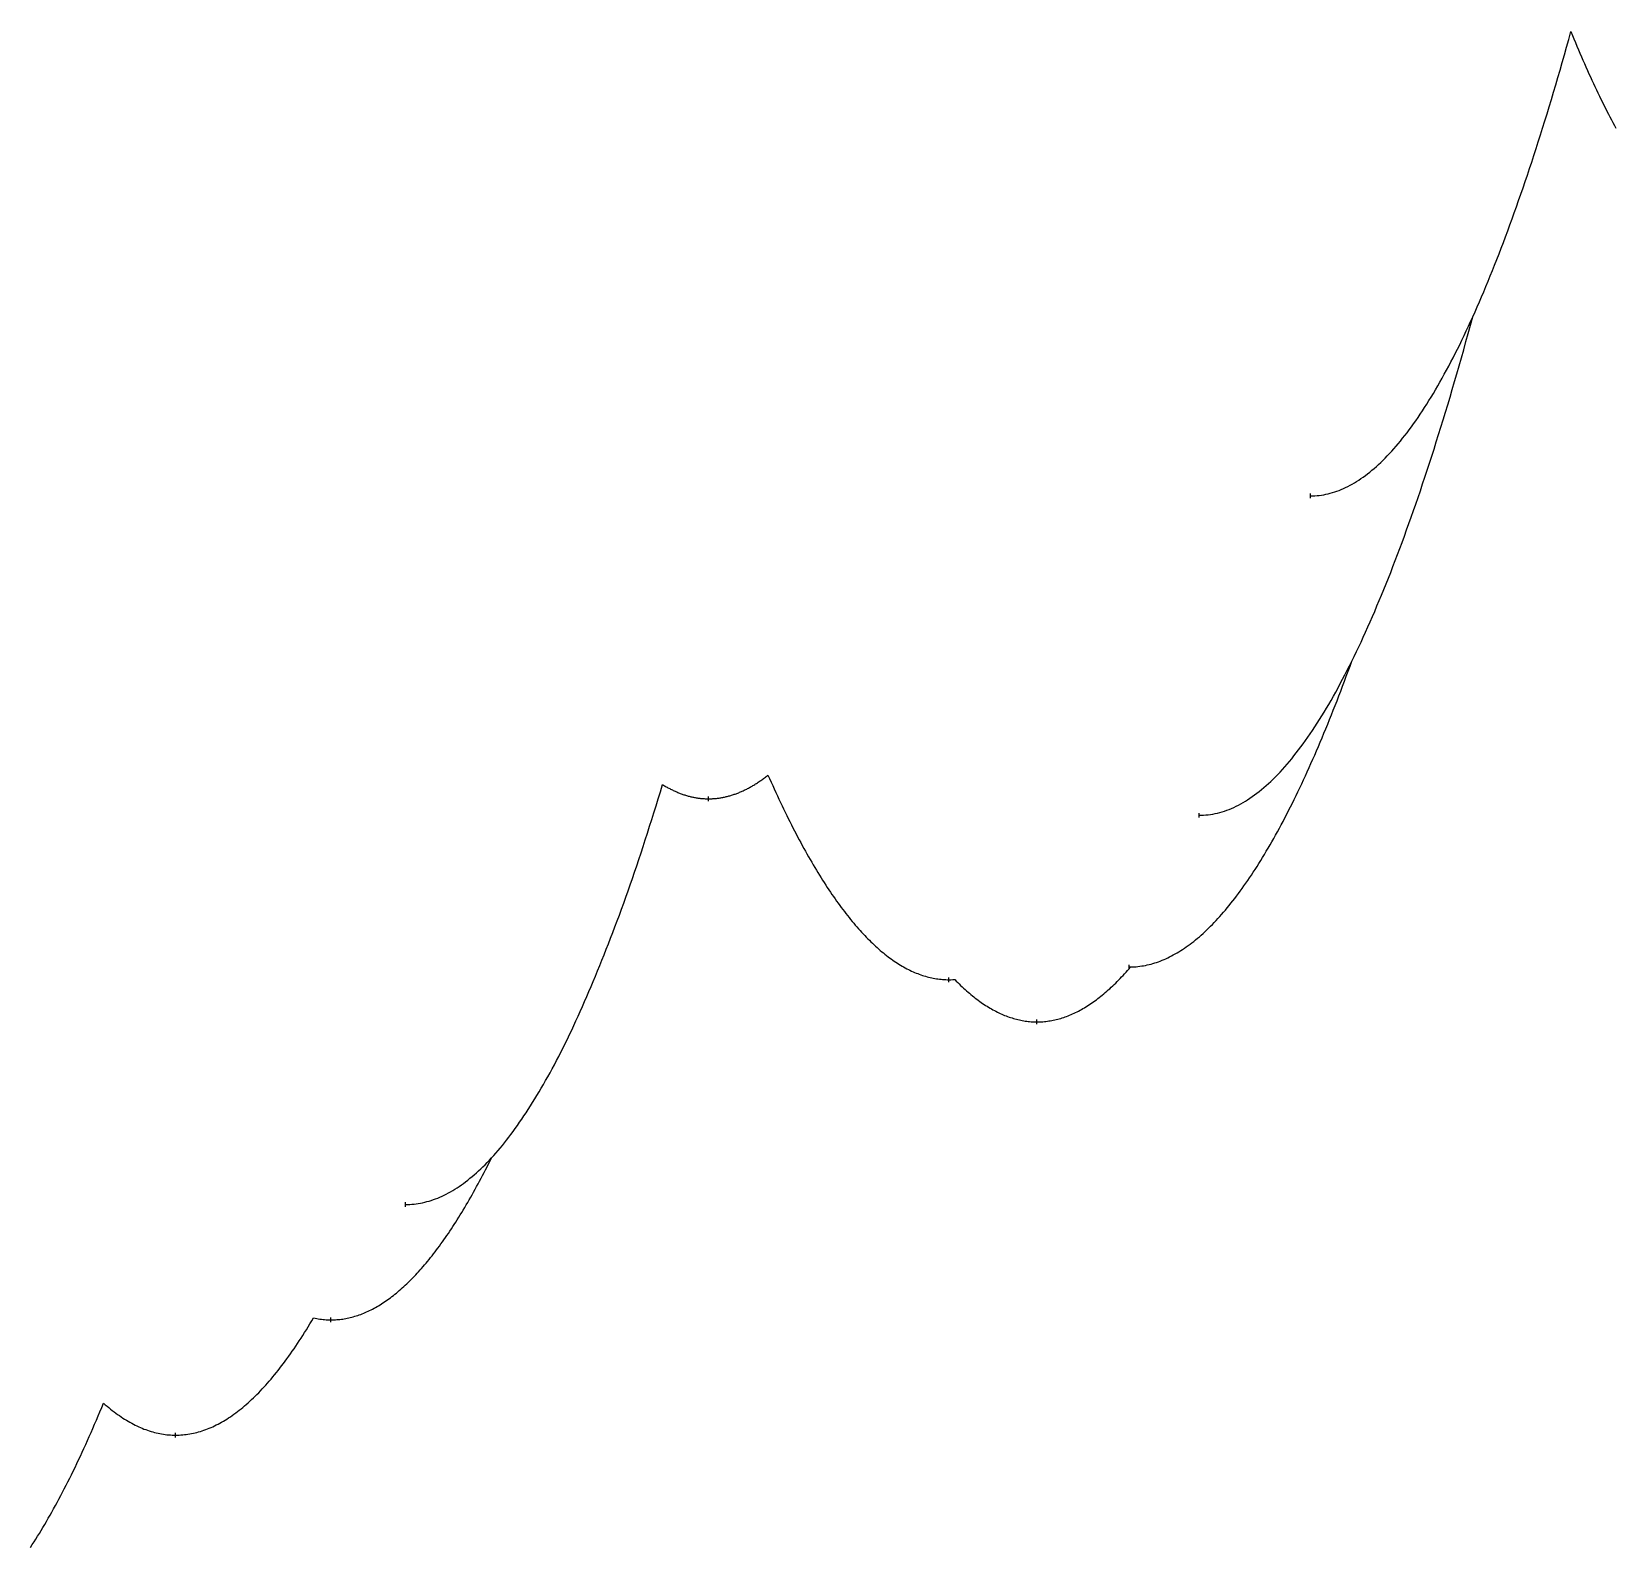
# Model space of a CAD drawing. Header units: metres. Extents: x -24 to 28195, y -4452 to 524.
# Drawn here: x 17667 to 21135, y -3769 to -448 of the extents above; entities that cross this region are included whole.
import ezdxf

# ---------------------------------------------------------------- set-up
doc = ezdxf.new("R2010")
doc.units = ezdxf.units.M
doc.layers.add('CATENARIES', color=7, linetype='Continuous')
doc.layers.add('CATENARY_VERTEX_TICKS', color=7, linetype='Continuous')

msp = doc.modelspace()

# ---------------------------------------------------------------- linework, layer by layer
at = {"layer": 'CATENARIES'}
for points in [[(20469.3, -1465.5, 0), (20474.1, -1465.5, 0), (20478.9, -1465.2, 0), (20483.7, -1464.9, 0), (20488.5, -1464.4, 0), (20493.3, -1463.7, 0), (20498.1, -1463, 0), (20502.9, -1462, 0), (20507.7, -1461, 0), (20512.5, -1459.7, 0), (20517.3, -1458.4, 0), (20522.2, -1456.9, 0), (20527, -1455.3, 0), (20531.8, -1453.5, 0), (20536.6, -1451.5, 0), (20541.4, -1449.5, 0), (20546.2, -1447.3, 0), (20551, -1444.9, 0), (20555.8, -1442.4, 0), (20560.6, -1439.8, 0), (20565.4, -1437, 0), (20570.2, -1434, 0), (20575, -1431, 0), (20579.8, -1427.7, 0), (20584.6, -1424.4, 0), (20589.4, -1420.9, 0), (20594.2, -1417.2, 0), (20599, -1413.5, 0), (20603.9, -1409.5, 0), (20608.7, -1405.5, 0), (20613.5, -1401.2, 0), (20618.3, -1396.9, 0), (20623.1, -1392.4, 0), (20627.9, -1387.7, 0), (20632.7, -1382.9, 0), (20637.5, -1378, 0), (20642.3, -1372.9, 0), (20647.1, -1367.7, 0), (20651.9, -1362.3, 0), (20656.7, -1356.8, 0), (20661.5, -1351.2, 0), (20666.3, -1345.4, 0), (20671.1, -1339.4, 0), (20675.9, -1333.3, 0), (20680.7, -1327.1, 0), (20685.5, -1320.7, 0), (20690.4, -1314.2, 0), (20695.2, -1307.6, 0), (20700, -1300.8, 0), (20704.8, -1293.8, 0), (20709.6, -1286.7, 0), (20714.4, -1279.5, 0), (20719.2, -1272.1, 0), (20724, -1264.6, 0), (20728.8, -1256.9, 0), (20733.6, -1249.1, 0), (20738.4, -1241.1, 0), (20743.2, -1233, 0), (20748, -1224.8, 0), (20752.8, -1216.4, 0), (20757.6, -1207.8, 0), (20762.4, -1199.1, 0), (20767.2, -1190.3, 0), (20772.1, -1181.3, 0), (20776.9, -1172.2, 0), (20781.7, -1163, 0), (20786.5, -1153.5, 0), (20791.3, -1144, 0), (20796.1, -1134.3, 0), (20800.9, -1124.4, 0), (20805.7, -1114.4, 0), (20810.5, -1104.3, 0), (20815.3, -1094, 0), (20820.1, -1083.6, 0), (20824.9, -1073, 0), (20829.7, -1062.3, 0), (20834.5, -1051.5, 0), (20839.3, -1040.6, 0), (20844, -1029.5, 0), (20848.8, -1018.2, 0), (20853.6, -1006.9, 0), (20858.4, -995.3, 0), (20863.1, -983.7, 0), (20867.9, -971.8, 0), (20872.7, -959.9, 0), (20877.5, -947.7, 0), (20882.3, -935.5, 0), (20887, -923.1, 0), (20891.8, -910.5, 0), (20896.6, -897.8, 0), (20901.4, -885, 0), (20906.1, -872, 0), (20910.9, -858.9, 0), (20915.7, -845.6, 0), (20920.5, -832.2, 0), (20925.3, -818.6, 0), (20930, -804.9, 0), (20934.8, -791, 0), (20939.6, -777, 0), (20944.4, -762.8, 0), (20949.1, -748.5, 0), (20953.9, -734.1, 0), (20958.7, -719.5, 0), (20963.5, -704.7, 0), (20968.3, -689.8, 0), (20973, -674.8, 0), (20977.8, -659.6, 0), (20982.6, -644.2, 0), (20987.4, -628.7, 0), (20992.1, -613.1, 0), (20996.9, -597.3, 0), (21001.7, -581.4, 0), (21006.5, -565.3, 0), (21011.3, -549, 0), (21016, -532.7, 0), (21020.8, -516.1, 0), (21025.6, -499.4, 0), (21030.4, -482.6, 0), (21035.1, -465.6, 0), (21039.9, -448.5, 0)], [(21039.9, -448.5, 0), (21043.2, -456.6, 0), (21046.5, -464.5, 0), (21049.7, -472.4, 0), (21053, -480.3, 0), (21056.3, -488.1, 0), (21059.6, -495.8, 0), (21062.9, -503.4, 0), (21066.1, -511, 0), (21069.4, -518.5, 0), (21072.7, -525.9, 0), (21076, -533.3, 0), (21079.2, -540.6, 0), (21082.5, -547.8, 0), (21085.8, -554.9, 0), (21089.1, -562, 0), (21092.3, -569, 0), (21095.6, -576, 0), (21098.9, -582.8, 0), (21102.2, -589.6, 0), (21105.4, -596.4, 0), (21108.7, -603.1, 0), (21112, -609.7, 0), (21115.3, -616.2, 0), (21118.5, -622.6, 0), (21121.8, -629, 0), (21125.1, -635.4, 0), (21128.4, -641.6, 0), (21131.6, -647.8, 0), (21134.9, -653.9, 0), (21138.2, -660, 0)], [(20225, -2165.4, 0), (20230, -2165.3, 0), (20235.1, -2165.1, 0), (20240.2, -2164.7, 0), (20245.3, -2164.1, 0), (20250.3, -2163.4, 0), (20255.4, -2162.6, 0), (20260.5, -2161.6, 0), (20265.6, -2160.4, 0), (20270.6, -2159.1, 0), (20275.7, -2157.6, 0), (20280.8, -2156, 0), (20285.9, -2154.2, 0), (20290.9, -2152.3, 0), (20296, -2150.2, 0), (20301.1, -2148, 0), (20306.2, -2145.6, 0), (20311.2, -2143, 0), (20316.3, -2140.3, 0), (20321.4, -2137.4, 0), (20326.5, -2134.4, 0), (20331.5, -2131.3, 0), (20336.6, -2127.9, 0), (20341.7, -2124.4, 0), (20346.8, -2120.8, 0), (20351.8, -2117, 0), (20356.9, -2113.1, 0), (20362, -2109, 0), (20367.1, -2104.7, 0), (20372.1, -2100.3, 0), (20377.2, -2095.7, 0), (20382.3, -2091, 0), (20387.4, -2086.1, 0), (20392.4, -2081.1, 0), (20397.5, -2075.9, 0), (20402.6, -2070.6, 0), (20407.7, -2065.1, 0), (20412.7, -2059.4, 0), (20417.8, -2053.6, 0), (20422.9, -2047.6, 0), (20428, -2041.5, 0), (20433, -2035.2, 0), (20438.1, -2028.8, 0), (20443.2, -2022.2, 0), (20448.3, -2015.4, 0), (20453.3, -2008.5, 0), (20458.4, -2001.5, 0), (20463.5, -1994.3, 0), (20468.6, -1986.9, 0), (20473.6, -1979.4, 0), (20478.7, -1971.7, 0), (20483.8, -1963.8, 0), (20488.9, -1955.8, 0), (20493.9, -1947.7, 0), (20499, -1939.4, 0), (20504.1, -1930.9, 0), (20509.2, -1922.3, 0), (20514.2, -1913.5, 0), (20519.3, -1904.6, 0), (20524.4, -1895.5, 0), (20529.5, -1886.2, 0), (20534.5, -1876.8, 0), (20539.6, -1867.2, 0), (20544.7, -1857.5, 0), (20549.8, -1847.6, 0), (20554.8, -1837.6, 0), (20559.9, -1827.4, 0), (20564.9, -1817.2, 0), (20569.9, -1806.8, 0), (20574.9, -1796.3, 0), (20579.9, -1785.7, 0), (20584.9, -1774.9, 0), (20589.9, -1763.9, 0), (20594.9, -1752.8, 0), (20599.9, -1741.5, 0), (20604.9, -1730.1, 0), (20609.9, -1718.5, 0), (20614.9, -1706.7, 0), (20619.9, -1694.9, 0), (20624.9, -1682.8, 0), (20629.9, -1670.6, 0), (20634.9, -1658.3, 0), (20639.9, -1645.7, 0), (20644.9, -1633.1, 0), (20649.9, -1620.3, 0), (20654.9, -1607.3, 0), (20659.9, -1594.2, 0), (20664.9, -1580.9, 0), (20669.9, -1567.4, 0), (20674.9, -1553.8, 0), (20679.9, -1540.1, 0), (20684.9, -1526.2, 0), (20689.9, -1512.1, 0), (20694.9, -1497.9, 0), (20699.9, -1483.5, 0), (20704.9, -1469, 0), (20709.9, -1454.3, 0), (20714.9, -1439.5, 0), (20719.9, -1424.5, 0), (20724.9, -1409.3, 0), (20729.9, -1394, 0), (20734.9, -1378.5, 0), (20739.9, -1362.9, 0), (20744.9, -1347.1, 0), (20749.9, -1331.2, 0), (20754.9, -1315.1, 0), (20759.9, -1298.8, 0), (20764.9, -1282.4, 0), (20769.9, -1265.8, 0), (20774.9, -1249.1, 0), (20779.9, -1232.2, 0), (20784.9, -1215.1, 0), (20789.9, -1197.9, 0), (20794.9, -1180.6, 0), (20799.9, -1163, 0), (20804.9, -1145.3, 0), (20809.9, -1127.5, 0), (20814.9, -1109.5, 0), (20819.9, -1091.3, 0), (20824.9, -1073, 0)], [(20071.8, -2497.6, 0), (20074.9, -2497.6, 0), (20079, -2497.5, 0), (20083.1, -2497.3, 0), (20087.1, -2497, 0), (20091.2, -2496.6, 0), (20095.3, -2496.1, 0), (20099.4, -2495.5, 0), (20103.4, -2494.8, 0), (20107.5, -2494.1, 0), (20111.6, -2493.2, 0), (20115.7, -2492.2, 0), (20119.8, -2491.2, 0), (20123.8, -2490.1, 0), (20127.9, -2488.8, 0), (20132, -2487.5, 0), (20136.1, -2486.1, 0), (20140.1, -2484.6, 0), (20144.2, -2483, 0), (20148.3, -2481.3, 0), (20152.4, -2479.5, 0), (20156.4, -2477.6, 0), (20160.5, -2475.6, 0), (20164.6, -2473.5, 0), (20168.7, -2471.4, 0), (20172.7, -2469.1, 0), (20176.8, -2466.8, 0), (20180.9, -2464.3, 0), (20185, -2461.8, 0), (20189, -2459.2, 0), (20193.1, -2456.5, 0), (20197.2, -2453.6, 0), (20201.3, -2450.7, 0), (20205.3, -2447.7, 0), (20209.4, -2444.6, 0), (20213.5, -2441.5, 0), (20217.6, -2438.2, 0), (20221.6, -2434.8, 0), (20225.7, -2431.3, 0), (20229.8, -2427.8, 0), (20233.9, -2424.1, 0), (20237.9, -2420.4, 0), (20242, -2416.5, 0), (20246.1, -2412.6, 0), (20250.2, -2408.6, 0), (20254.2, -2404.5, 0), (20258.3, -2400.3, 0), (20262.4, -2396, 0), (20266.5, -2391.6, 0), (20270.6, -2387.1, 0), (20274.6, -2382.5, 0), (20278.7, -2377.8, 0), (20282.8, -2373, 0), (20286.9, -2368.2, 0), (20290.9, -2363.2, 0), (20295, -2358.1, 0), (20299.1, -2353, 0), (20303.2, -2347.8, 0), (20307.2, -2342.4, 0), (20311.3, -2337, 0), (20315.4, -2331.5, 0), (20319.5, -2325.9, 0), (20323.5, -2320.2, 0), (20327.6, -2314.4, 0), (20331.7, -2308.5, 0), (20335.8, -2302.5, 0), (20339.8, -2296.4, 0), (20343.9, -2290.2, 0), (20348, -2283.9, 0), (20352.1, -2277.6, 0), (20356.1, -2271.1, 0), (20360.2, -2264.6, 0), (20364.3, -2257.9, 0), (20368.4, -2251.2, 0), (20372.4, -2244.3, 0), (20376.5, -2237.4, 0), (20380.6, -2230.4, 0), (20384.7, -2223.3, 0), (20388.7, -2216, 0), (20392.8, -2208.7, 0), (20396.9, -2201.3, 0), (20401, -2193.8, 0), (20405, -2186.2, 0), (20409.1, -2178.6, 0), (20413.2, -2170.8, 0), (20417.3, -2162.9, 0), (20421.3, -2154.9, 0), (20425.4, -2146.9, 0), (20429.5, -2138.7, 0), (20433.6, -2130.5, 0), (20437.7, -2122.1, 0), (20441.7, -2113.7, 0), (20445.8, -2105.1, 0), (20449.9, -2096.5, 0), (20454, -2087.8, 0), (20458, -2079, 0), (20462.1, -2070, 0), (20466.2, -2061, 0), (20470.3, -2051.9, 0), (20474.3, -2042.7, 0), (20478.4, -2033.4, 0), (20482.5, -2024, 0), (20486.6, -2014.5, 0), (20490.6, -2005, 0), (20494.7, -1995.3, 0), (20498.8, -1985.5, 0), (20502.9, -1975.6, 0), (20506.9, -1965.7, 0), (20511, -1955.6, 0), (20515.1, -1945.5, 0), (20519.2, -1935.2, 0), (20523.2, -1924.9, 0), (20527.3, -1914.4, 0), (20531.4, -1903.9, 0), (20535.5, -1893.2, 0), (20539.5, -1882.5, 0), (20543.6, -1871.7, 0), (20547.7, -1860.7, 0), (20551.8, -1849.7, 0), (20555.8, -1838.6, 0), (20559.9, -1827.4, 0)], [(19049.9, -2098.2, 0), (19051.9, -2099.4, 0), (19053.8, -2100.5, 0), (19055.7, -2101.7, 0), (19057.7, -2102.8, 0), (19059.6, -2103.9, 0), (19061.5, -2104.9, 0), (19063.5, -2106, 0), (19065.4, -2107, 0), (19067.3, -2108, 0), (19069.3, -2109, 0), (19071.2, -2109.9, 0), (19073.1, -2110.8, 0), (19075.1, -2111.7, 0), (19077, -2112.6, 0), (19078.9, -2113.5, 0), (19080.9, -2114.3, 0), (19082.8, -2115.1, 0), (19084.7, -2115.9, 0), (19086.7, -2116.7, 0), (19088.6, -2117.4, 0), (19090.5, -2118.2, 0), (19092.5, -2118.9, 0), (19094.4, -2119.5, 0), (19096.3, -2120.2, 0), (19098.3, -2120.8, 0), (19100.2, -2121.4, 0), (19102.1, -2122, 0), (19104.1, -2122.6, 0), (19106, -2123.1, 0), (19107.9, -2123.6, 0), (19109.9, -2124.1, 0), (19111.8, -2124.6, 0), (19113.7, -2125, 0), (19115.7, -2125.4, 0), (19117.6, -2125.8, 0), (19119.5, -2126.2, 0), (19121.5, -2126.6, 0), (19123.4, -2126.9, 0), (19125.3, -2127.2, 0), (19127.3, -2127.5, 0), (19129.2, -2127.8, 0), (19131.1, -2128, 0), (19133.1, -2128.2, 0), (19135, -2128.4, 0), (19136.9, -2128.6, 0), (19138.9, -2128.7, 0), (19140.8, -2128.9, 0), (19142.7, -2129, 0), (19144.7, -2129, 0), (19146.6, -2129.1, 0), (19148.5, -2129.1, 0), (19150.5, -2129.2, 0), (19152.4, -2129.1, 0), (19154.4, -2129.1, 0), (19156.3, -2129, 0), (19158.2, -2129, 0), (19160.2, -2128.9, 0), (19162.1, -2128.7, 0), (19164.1, -2128.6, 0), (19166, -2128.4, 0), (19168, -2128.2, 0), (19169.9, -2128, 0), (19171.9, -2127.8, 0), (19173.8, -2127.5, 0), (19175.7, -2127.2, 0), (19177.7, -2126.9, 0), (19179.6, -2126.5, 0), (19181.6, -2126.2, 0), (19183.5, -2125.8, 0), (19185.5, -2125.4, 0), (19187.4, -2125, 0), (19189.3, -2124.5, 0), (19191.3, -2124.1, 0), (19193.2, -2123.6, 0), (19195.2, -2123, 0), (19197.1, -2122.5, 0), (19199.1, -2121.9, 0), (19201, -2121.3, 0), (19203, -2120.7, 0), (19204.9, -2120.1, 0), (19206.8, -2119.4, 0), (19208.8, -2118.7, 0), (19210.7, -2118, 0), (19212.7, -2117.3, 0), (19214.6, -2116.6, 0), (19216.6, -2115.8, 0), (19218.5, -2115, 0), (19220.5, -2114.2, 0), (19222.4, -2113.3, 0), (19224.3, -2112.4, 0), (19226.3, -2111.6, 0), (19228.2, -2110.6, 0), (19230.2, -2109.7, 0), (19232.1, -2108.7, 0), (19234.1, -2107.8, 0), (19236, -2106.8, 0), (19238, -2105.7, 0), (19239.9, -2104.7, 0), (19241.8, -2103.6, 0), (19243.8, -2102.5, 0), (19245.7, -2101.4, 0), (19247.7, -2100.2, 0), (19249.6, -2099.1, 0), (19251.6, -2097.9, 0), (19253.5, -2096.6, 0), (19255.4, -2095.4, 0), (19257.4, -2094.1, 0), (19259.3, -2092.9, 0), (19261.3, -2091.6, 0), (19263.2, -2090.2, 0), (19265.2, -2088.9, 0), (19267.1, -2087.5, 0), (19269.1, -2086.1, 0), (19271, -2084.7, 0), (19272.9, -2083.2, 0), (19274.9, -2081.8, 0), (19276.8, -2080.3, 0), (19278.8, -2078.7, 0), (19280.7, -2077.2, 0)], [(19280.7, -2077.2, 0), (19284.1, -2084.9, 0), (19287.6, -2092.6, 0), (19291, -2100.2, 0), (19294.4, -2107.7, 0), (19297.8, -2115.2, 0), (19301.2, -2122.6, 0), (19304.6, -2129.9, 0), (19308, -2137.1, 0), (19311.5, -2144.3, 0), (19314.9, -2151.4, 0), (19318.3, -2158.5, 0), (19321.7, -2165.5, 0), (19325.1, -2172.4, 0), (19328.5, -2179.2, 0), (19332, -2186, 0), (19335.4, -2192.7, 0), (19338.8, -2199.4, 0), (19342.2, -2205.9, 0), (19345.6, -2212.5, 0), (19349, -2218.9, 0), (19352.5, -2225.3, 0), (19355.9, -2231.6, 0), (19359.3, -2237.8, 0), (19362.7, -2244, 0), (19366.1, -2250.1, 0), (19369.5, -2256.1, 0), (19373, -2262.1, 0), (19376.4, -2268, 0), (19379.8, -2273.8, 0), (19383.2, -2279.6, 0), (19386.6, -2285.3, 0), (19390, -2290.9, 0), (19393.4, -2296.5, 0), (19396.9, -2302, 0), (19400.3, -2307.4, 0), (19403.7, -2312.8, 0), (19407.1, -2318.1, 0), (19410.5, -2323.3, 0), (19413.9, -2328.5, 0), (19417.4, -2333.6, 0), (19420.8, -2338.6, 0), (19424.2, -2343.6, 0), (19427.6, -2348.5, 0), (19431, -2353.3, 0), (19434.4, -2358, 0), (19437.9, -2362.7, 0), (19441.3, -2367.4, 0), (19444.7, -2371.9, 0), (19448.1, -2376.4, 0), (19451.5, -2380.8, 0), (19454.9, -2385.2, 0), (19458.4, -2389.5, 0), (19461.8, -2393.7, 0), (19465.2, -2397.9, 0), (19468.6, -2402, 0), (19472, -2406, 0), (19475.4, -2409.9, 0), (19478.9, -2413.8, 0), (19482.3, -2417.7, 0), (19485.7, -2421.4, 0), (19489.1, -2425.1, 0), (19492.5, -2428.7, 0), (19495.9, -2432.3, 0), (19499.3, -2435.8, 0), (19502.8, -2439.2, 0), (19506.2, -2442.6, 0), (19509.6, -2445.8, 0), (19513, -2449.1, 0), (19516.4, -2452.2, 0), (19519.8, -2455.3, 0), (19523.3, -2458.3, 0), (19526.7, -2461.3, 0), (19530.1, -2464.2, 0), (19533.5, -2467, 0), (19536.9, -2469.8, 0), (19540.3, -2472.5, 0), (19543.8, -2475.1, 0), (19547.2, -2477.6, 0), (19550.6, -2480.1, 0), (19554, -2482.6, 0), (19557.4, -2484.9, 0), (19560.8, -2487.2, 0), (19564.3, -2489.4, 0), (19567.7, -2491.6, 0), (19571.1, -2493.7, 0), (19574.5, -2495.7, 0), (19577.9, -2497.7, 0), (19581.3, -2499.6, 0), (19584.7, -2501.4, 0), (19588.2, -2503.1, 0), (19591.6, -2504.8, 0), (19595, -2506.5, 0), (19598.4, -2508, 0), (19601.8, -2509.5, 0), (19605.2, -2510.9, 0), (19608.7, -2512.3, 0), (19612.1, -2513.6, 0), (19615.5, -2514.8, 0), (19618.9, -2516, 0), (19622.3, -2517.1, 0), (19625.7, -2518.1, 0), (19629.2, -2519.1, 0), (19632.6, -2520, 0), (19636, -2520.8, 0), (19639.4, -2521.6, 0), (19642.8, -2522.3, 0), (19646.2, -2522.9, 0), (19649.7, -2523.5, 0), (19653.1, -2523.9, 0), (19656.5, -2524.4, 0), (19659.9, -2524.7, 0), (19663.3, -2525, 0), (19666.7, -2525.3, 0), (19670.2, -2525.4, 0), (19673.6, -2525.5, 0), (19677, -2525.6, 0), (19681.3, -2525.5, 0), (19685.6, -2525.4, 0), (19689.9, -2525.1, 0)], [(18486.3, -3018.2, 0), (18491.1, -3018.1, 0), (18495.8, -3018, 0), (18500.5, -3017.6, 0), (18505.2, -3017.2, 0), (18509.9, -3016.6, 0), (18514.6, -3015.9, 0), (18519.3, -3015.1, 0), (18524.1, -3014.1, 0), (18528.8, -3013, 0), (18533.5, -3011.8, 0), (18538.2, -3010.5, 0), (18542.9, -3009, 0), (18547.6, -3007.4, 0), (18552.3, -3005.7, 0), (18557.1, -3003.9, 0), (18561.8, -3001.9, 0), (18566.5, -2999.8, 0), (18571.2, -2997.5, 0), (18575.9, -2995.2, 0), (18580.6, -2992.7, 0), (18585.3, -2990.1, 0), (18590.1, -2987.3, 0), (18594.8, -2984.4, 0), (18599.5, -2981.4, 0), (18604.2, -2978.3, 0), (18608.9, -2975.1, 0), (18613.6, -2971.7, 0), (18618.3, -2968.2, 0), (18623.1, -2964.5, 0), (18627.8, -2960.7, 0), (18632.5, -2956.8, 0), (18637.2, -2952.8, 0), (18641.9, -2948.7, 0), (18646.6, -2944.4, 0), (18651.3, -2940, 0), (18656.1, -2935.4, 0), (18660.8, -2930.8, 0), (18665.5, -2926, 0), (18670.2, -2921.1, 0), (18674.9, -2916, 0), (18679.7, -2910.8, 0), (18684.4, -2905.4, 0), (18689.2, -2900, 0), (18693.9, -2894.4, 0), (18698.7, -2888.6, 0), (18703.4, -2882.8, 0), (18708.1, -2876.8, 0), (18712.9, -2870.6, 0), (18717.6, -2864.4, 0), (18722.4, -2858, 0), (18727.1, -2851.5, 0), (18731.9, -2844.8, 0), (18736.6, -2838, 0), (18741.4, -2831.1, 0), (18746.1, -2824.1, 0), (18750.9, -2816.9, 0), (18755.6, -2809.6, 0), (18760.4, -2802.2, 0), (18765.1, -2794.6, 0), (18769.9, -2786.9, 0), (18774.6, -2779.1, 0), (18779.4, -2771.1, 0), (18784.1, -2763, 0), (18788.8, -2754.8, 0), (18793.6, -2746.4, 0), (18798.3, -2738, 0), (18803.1, -2729.3, 0), (18807.8, -2720.6, 0), (18812.6, -2711.7, 0), (18817.3, -2702.7, 0), (18822.1, -2693.6, 0), (18826.8, -2684.3, 0), (18831.6, -2674.9, 0), (18836.3, -2665.3, 0), (18841.1, -2655.7, 0), (18845.8, -2645.9, 0), (18850.6, -2635.9, 0), (18855.3, -2625.9, 0), (18860, -2615.7, 0), (18864.8, -2605.3, 0), (18869.5, -2594.9, 0), (18874.3, -2584.3, 0), (18879, -2573.5, 0), (18883.8, -2562.7, 0), (18888.5, -2551.7, 0), (18893.3, -2540.6, 0), (18898, -2529.3, 0), (18902.8, -2517.9, 0), (18907.5, -2506.4, 0), (18912.3, -2494.7, 0), (18917, -2482.9, 0), (18921.8, -2471, 0), (18926.5, -2458.9, 0), (18931.2, -2446.7, 0), (18936, -2434.4, 0), (18940.7, -2421.9, 0), (18945.5, -2409.4, 0), (18950.2, -2396.6, 0), (18955, -2383.8, 0), (18959.7, -2370.8, 0), (18964.5, -2357.6, 0), (18969.2, -2344.4, 0), (18974, -2331, 0), (18978.7, -2317.4, 0), (18983.5, -2303.8, 0), (18988.2, -2290, 0), (18993, -2276, 0), (18997.7, -2261.9, 0), (19002.5, -2247.7, 0), (19007.2, -2233.4, 0), (19011.9, -2218.9, 0), (19016.7, -2204.3, 0), (19021.4, -2189.5, 0), (19026.2, -2174.7, 0), (19030.9, -2159.6, 0), (19035.7, -2144.5, 0), (19040.4, -2129.2, 0), (19045.2, -2113.8, 0), (19049.9, -2098.2, 0)], [(19689.9, -2525.1, 0), (19693.1, -2528.4, 0), (19696.4, -2531.6, 0), (19699.6, -2534.8, 0), (19702.8, -2537.9, 0), (19706, -2541, 0), (19709.2, -2544, 0), (19712.4, -2546.9, 0), (19715.6, -2549.8, 0), (19718.9, -2552.6, 0), (19722.1, -2555.3, 0), (19725.3, -2558, 0), (19728.5, -2560.7, 0), (19731.7, -2563.2, 0), (19734.9, -2565.8, 0), (19738.1, -2568.2, 0), (19741.4, -2570.6, 0), (19744.6, -2573, 0), (19747.8, -2575.2, 0), (19751, -2577.5, 0), (19754.2, -2579.6, 0), (19757.4, -2581.7, 0), (19760.7, -2583.8, 0), (19763.9, -2585.7, 0), (19767.1, -2587.7, 0), (19770.3, -2589.5, 0), (19773.5, -2591.3, 0), (19776.7, -2593.1, 0), (19779.9, -2594.8, 0), (19783.2, -2596.4, 0), (19786.4, -2598, 0), (19789.6, -2599.5, 0), (19792.8, -2600.9, 0), (19796, -2602.3, 0), (19799.2, -2603.7, 0), (19802.5, -2604.9, 0), (19805.7, -2606.1, 0), (19808.9, -2607.3, 0), (19812.1, -2608.4, 0), (19815.3, -2609.4, 0), (19818.5, -2610.4, 0), (19821.7, -2611.3, 0), (19825, -2612.2, 0), (19828.2, -2613, 0), (19831.4, -2613.7, 0), (19834.6, -2614.4, 0), (19837.8, -2615, 0), (19841, -2615.6, 0), (19844.2, -2616.1, 0), (19847.5, -2616.5, 0), (19850.7, -2616.9, 0), (19853.9, -2617.2, 0), (19857.1, -2617.5, 0), (19860.3, -2617.7, 0), (19863.5, -2617.9, 0), (19866.8, -2618, 0), (19870, -2618, 0), (19873.2, -2618, 0), (19876.5, -2617.9, 0), (19879.7, -2617.7, 0), (19883, -2617.5, 0), (19886.2, -2617.2, 0), (19889.5, -2616.9, 0), (19892.7, -2616.5, 0), (19896, -2616, 0), (19899.2, -2615.5, 0), (19902.5, -2615, 0), (19905.8, -2614.3, 0), (19909, -2613.6, 0), (19912.3, -2612.9, 0), (19915.5, -2612, 0), (19918.8, -2611.2, 0), (19922, -2610.2, 0), (19925.3, -2609.2, 0), (19928.5, -2608.2, 0), (19931.8, -2607, 0), (19935, -2605.9, 0), (19938.3, -2604.6, 0), (19941.5, -2603.3, 0), (19944.8, -2602, 0), (19948, -2600.5, 0), (19951.3, -2599, 0), (19954.6, -2597.5, 0), (19957.8, -2595.9, 0), (19961.1, -2594.2, 0), (19964.3, -2592.5, 0), (19967.6, -2590.7, 0), (19970.8, -2588.9, 0), (19974.1, -2587, 0), (19977.3, -2585, 0), (19980.6, -2583, 0), (19983.8, -2580.9, 0), (19987.1, -2578.7, 0), (19990.3, -2576.5, 0), (19993.6, -2574.2, 0), (19996.8, -2571.9, 0), (20000.1, -2569.5, 0), (20003.4, -2567, 0), (20006.6, -2564.5, 0), (20009.9, -2561.9, 0), (20013.1, -2559.3, 0), (20016.4, -2556.6, 0), (20019.6, -2553.8, 0), (20022.9, -2551, 0), (20026.1, -2548.1, 0), (20029.4, -2545.2, 0), (20032.6, -2542.2, 0), (20035.9, -2539.1, 0), (20039.1, -2536, 0), (20042.4, -2532.8, 0), (20045.6, -2529.6, 0), (20048.9, -2526.3, 0), (20052.1, -2522.9, 0), (20055.4, -2519.5, 0), (20058.7, -2516, 0), (20061.9, -2512.4, 0), (20065.2, -2508.8, 0), (20068.4, -2505.1, 0), (20071.7, -2501.4, 0), (20074.9, -2497.6, 0)], [(18284.9, -3266.6, 0), (18288.4, -3267.3, 0), (18291.9, -3268, 0), (18295.4, -3268.6, 0), (18298.8, -3269.1, 0), (18302.3, -3269.5, 0), (18305.8, -3269.9, 0), (18309.3, -3270.2, 0), (18312.8, -3270.5, 0), (18316.3, -3270.7, 0), (18319.7, -3270.8, 0), (18323.2, -3270.8, 0), (18326.5, -3270.8, 0), (18329.7, -3270.7, 0), (18333, -3270.5, 0), (18336.2, -3270.3, 0), (18339.5, -3270, 0), (18342.8, -3269.7, 0), (18346, -3269.3, 0), (18349.3, -3268.9, 0), (18352.5, -3268.3, 0), (18355.8, -3267.8, 0), (18359, -3267.1, 0), (18362.3, -3266.4, 0), (18365.5, -3265.7, 0), (18368.8, -3264.8, 0), (18372.1, -3264, 0), (18375.3, -3263, 0), (18378.6, -3262, 0), (18381.8, -3261, 0), (18385.1, -3259.8, 0), (18388.3, -3258.7, 0), (18391.6, -3257.4, 0), (18394.9, -3256.1, 0), (18398.1, -3254.8, 0), (18401.4, -3253.3, 0), (18404.6, -3251.8, 0), (18407.9, -3250.3, 0), (18411.1, -3248.7, 0), (18414.4, -3247, 0), (18417.7, -3245.3, 0), (18420.9, -3243.5, 0), (18424.2, -3241.7, 0), (18427.4, -3239.7, 0), (18430.7, -3237.8, 0), (18433.9, -3235.7, 0), (18437.2, -3233.6, 0), (18440.4, -3231.5, 0), (18443.7, -3229.3, 0), (18447, -3227, 0), (18450.2, -3224.7, 0), (18453.5, -3222.3, 0), (18456.7, -3219.8, 0), (18460, -3217.3, 0), (18463.2, -3214.7, 0), (18466.5, -3212.1, 0), (18469.8, -3209.4, 0), (18473, -3206.6, 0), (18476.3, -3203.8, 0), (18479.5, -3200.9, 0), (18482.8, -3198, 0), (18486, -3194.9, 0), (18489.3, -3191.9, 0), (18492.6, -3188.8, 0), (18495.8, -3185.6, 0), (18499.1, -3182.3, 0), (18502.3, -3179, 0), (18505.6, -3175.6, 0), (18508.8, -3172.2, 0), (18512.1, -3168.7, 0), (18515.3, -3165.2, 0), (18518.6, -3161.5, 0), (18521.9, -3157.9, 0), (18525.1, -3154.1, 0), (18528.4, -3150.3, 0), (18531.6, -3146.5, 0), (18534.9, -3142.6, 0), (18538.1, -3138.6, 0), (18541.4, -3134.5, 0), (18544.7, -3130.4, 0), (18547.9, -3126.3, 0), (18551.2, -3122, 0), (18554.4, -3117.7, 0), (18557.7, -3113.4, 0), (18560.9, -3109, 0), (18564.2, -3104.5, 0), (18567.5, -3100, 0), (18570.7, -3095.4, 0), (18574, -3090.7, 0), (18577.2, -3086, 0), (18580.5, -3081.3, 0), (18583.7, -3076.4, 0), (18587, -3071.5, 0), (18590.2, -3066.6, 0), (18593.5, -3061.5, 0), (18596.8, -3056.4, 0), (18600, -3051.3, 0), (18603.3, -3046.1, 0), (18606.5, -3040.8, 0), (18609.8, -3035.5, 0), (18613, -3030.1, 0), (18616.3, -3024.7, 0), (18619.6, -3019.1, 0), (18622.8, -3013.6, 0), (18626.1, -3007.9, 0), (18629.3, -3002.2, 0), (18632.6, -2996.5, 0), (18635.8, -2990.7, 0), (18639.1, -2984.8, 0), (18642.4, -2978.8, 0), (18645.6, -2972.8, 0), (18648.9, -2966.8, 0), (18652.1, -2960.6, 0), (18655.4, -2954.4, 0), (18658.6, -2948.2, 0), (18661.9, -2941.9, 0), (18665.2, -2935.5, 0), (18668.4, -2929.1, 0), (18671.7, -2922.6, 0), (18674.9, -2916, 0)], [(17824.9, -3453.2, 0), (17828.8, -3456.6, 0), (17832.6, -3459.9, 0), (17836.5, -3463.1, 0), (17840.3, -3466.2, 0), (17844.2, -3469.3, 0), (17848, -3472.3, 0), (17851.9, -3475.1, 0), (17855.8, -3477.9, 0), (17859.6, -3480.6, 0), (17863.5, -3483.3, 0), (17867.3, -3485.8, 0), (17871.2, -3488.3, 0), (17875, -3490.7, 0), (17878.9, -3493, 0), (17882.7, -3495.2, 0), (17886.6, -3497.3, 0), (17890.4, -3499.4, 0), (17894.3, -3501.3, 0), (17898.1, -3503.2, 0), (17902, -3505, 0), (17905.9, -3506.7, 0), (17909.7, -3508.3, 0), (17913.6, -3509.9, 0), (17917.4, -3511.3, 0), (17921.3, -3512.7, 0), (17925.1, -3514, 0), (17929, -3515.2, 0), (17932.8, -3516.3, 0), (17936.7, -3517.4, 0), (17940.5, -3518.3, 0), (17944.4, -3519.2, 0), (17948.3, -3520, 0), (17952.1, -3520.7, 0), (17956, -3521.4, 0), (17959.8, -3521.9, 0), (17963.7, -3522.4, 0), (17967.5, -3522.7, 0), (17971.4, -3523, 0), (17975.2, -3523.2, 0), (17979.1, -3523.4, 0), (17982.9, -3523.4, 0), (17986.8, -3523.4, 0), (17990.7, -3523.2, 0), (17994.6, -3523, 0), (17998.4, -3522.7, 0), (18002.3, -3522.3, 0), (18006.2, -3521.9, 0), (18010, -3521.3, 0), (18013.9, -3520.7, 0), (18017.8, -3520, 0), (18021.7, -3519.2, 0), (18025.5, -3518.3, 0), (18029.4, -3517.3, 0), (18033.3, -3516.3, 0), (18037.1, -3515.1, 0), (18041, -3513.9, 0), (18044.9, -3512.6, 0), (18048.8, -3511.2, 0), (18052.6, -3509.8, 0), (18056.5, -3508.2, 0), (18060.4, -3506.6, 0), (18064.2, -3504.8, 0), (18068.1, -3503, 0), (18072, -3501.1, 0), (18075.9, -3499.1, 0), (18079.7, -3497.1, 0), (18083.6, -3494.9, 0), (18087.5, -3492.7, 0), (18091.3, -3490.4, 0), (18095.2, -3488, 0), (18099.1, -3485.5, 0), (18103, -3482.9, 0), (18106.8, -3480.3, 0), (18110.7, -3477.5, 0), (18114.6, -3474.7, 0), (18118.4, -3471.8, 0), (18122.3, -3468.8, 0), (18126.2, -3465.7, 0), (18130.1, -3462.6, 0), (18133.9, -3459.3, 0), (18137.8, -3456, 0), (18141.7, -3452.6, 0), (18145.5, -3449.1, 0), (18149.4, -3445.5, 0), (18153.3, -3441.8, 0), (18157.2, -3438.1, 0), (18161, -3434.2, 0), (18164.9, -3430.3, 0), (18168.8, -3426.3, 0), (18172.6, -3422.2, 0), (18176.5, -3418, 0), (18180.4, -3413.8, 0), (18184.3, -3409.4, 0), (18188.1, -3405, 0), (18192, -3400.5, 0), (18195.9, -3395.9, 0), (18199.7, -3391.2, 0), (18203.6, -3386.4, 0), (18207.5, -3381.6, 0), (18211.4, -3376.6, 0), (18215.2, -3371.6, 0), (18219.1, -3366.5, 0), (18223, -3361.3, 0), (18226.8, -3356, 0), (18230.7, -3350.6, 0), (18234.6, -3345.2, 0), (18238.5, -3339.7, 0), (18242.3, -3334, 0), (18246.2, -3328.3, 0), (18250.1, -3322.5, 0), (18253.9, -3316.7, 0), (18257.8, -3310.7, 0), (18261.7, -3304.7, 0), (18265.6, -3298.5, 0), (18269.4, -3292.3, 0), (18273.3, -3286, 0), (18277.2, -3279.6, 0), (18281, -3273.2, 0), (18284.9, -3266.6, 0)], [(17664.9, -3769.2, 0), (17668.8, -3763.2, 0), (17672.7, -3757.1, 0), (17676.6, -3751, 0), (17680.5, -3744.8, 0), (17684.4, -3738.5, 0), (17688.3, -3732.1, 0), (17692.2, -3725.6, 0), (17696.1, -3719, 0), (17700, -3712.3, 0), (17703.9, -3705.6, 0), (17707.8, -3698.8, 0), (17711.7, -3691.8, 0), (17715.6, -3684.8, 0), (17719.5, -3677.7, 0), (17723.4, -3670.6, 0), (17727.3, -3663.3, 0), (17731.2, -3655.9, 0), (17735.1, -3648.5, 0), (17739, -3641, 0), (17742.9, -3633.3, 0), (17746.8, -3625.6, 0), (17750.8, -3617.9, 0), (17754.7, -3610, 0), (17758.6, -3602, 0), (17762.5, -3594, 0), (17766.4, -3585.8, 0), (17770.3, -3577.6, 0), (17774.2, -3569.3, 0), (17778.1, -3560.9, 0), (17782, -3552.4, 0), (17785.9, -3543.8, 0), (17789.8, -3535.1, 0), (17793.7, -3526.4, 0), (17797.6, -3517.5, 0), (17801.5, -3508.6, 0), (17805.4, -3499.6, 0), (17809.3, -3490.5, 0), (17813.2, -3481.3, 0), (17817.1, -3472, 0), (17821, -3462.7, 0), (17824.9, -3453.2, 0)]]:
    msp.add_polyline3d(points, dxfattribs=at)
at = {"layer": 'CATENARY_VERTEX_TICKS'}
for p, q in [((20469.3, -1470.5), (20469.3, -1460.5)), ((19150.5, -2134.2), (19150.5, -2124.2)), ((20225, -2170.4), (20225, -2160.4)), ((20071.8, -2502.6), (20071.8, -2492.6)), ((19677, -2530.6), (19677, -2520.6)), ((19870, -2623), (19870, -2613)), ((18486.3, -3023.2), (18486.3, -3013.2)), ((18323.2, -3275.8), (18323.2, -3265.8)), ((17982.9, -3528.4), (17982.9, -3518.4))]:
    msp.add_line(p, q, dxfattribs=at)

doc.saveas('drawing.dxf')
